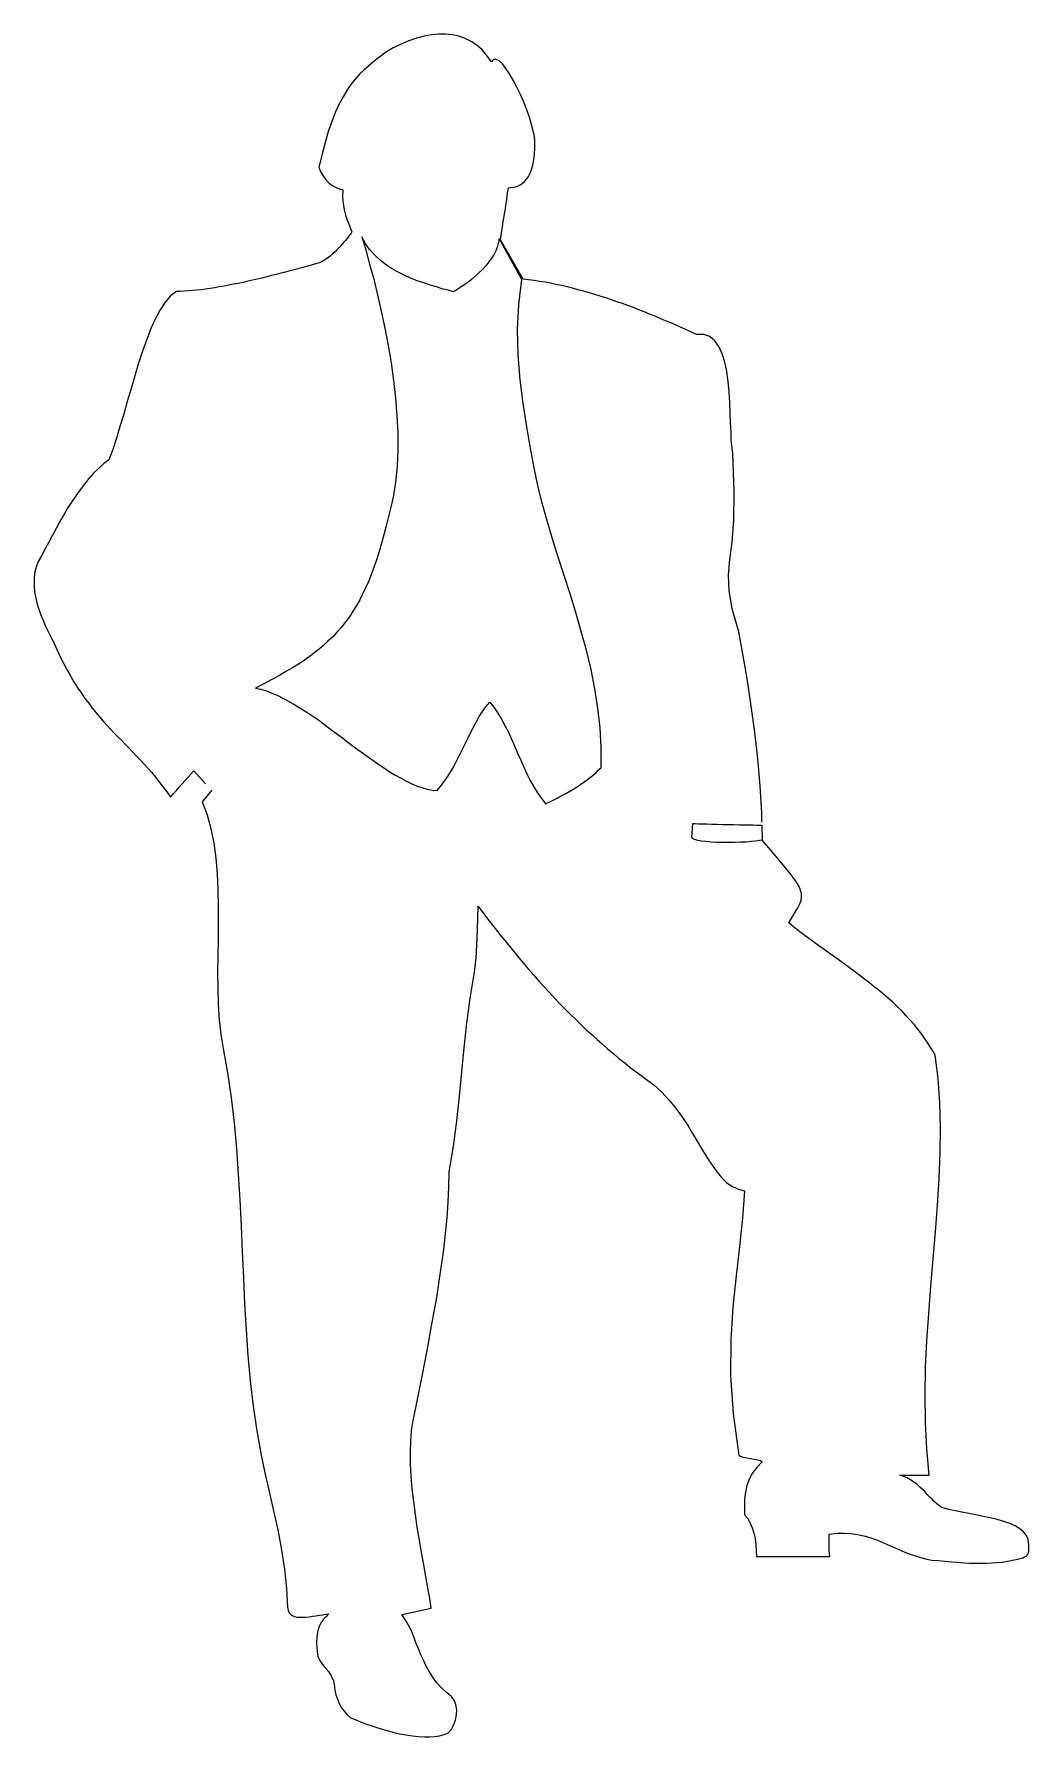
# Model space of a CAD drawing. Extents: x 3661 to 4741, y 2374 to 4223.
import ezdxf

# ---------------------------------------------------------------- set-up
doc = ezdxf.new("R2010")
doc.units = 0
doc.header["$LTSCALE"] = 1270
doc.header["$MEASUREMENT"] = 0
doc.layers.get('0').update_dxf_attribs({"linetype": 'CONTINUOUS'})

msp = doc.modelspace()

# ---------------------------------------------------------------- linework, layer by layer
at = {"linetype": 'CONTINUOUS'}
for p, q in [((4067.4, 4215.5), (4059.1, 4211.9)), ((4075.8, 4218.3), (4067.4, 4215.5)), ((4083.9, 4220.5), (4075.8, 4218.3)), ((4092, 4222), (4083.9, 4220.5)), ((4099.7, 4222.9), (4092, 4222)), ((4107.4, 4222.9), (4099.7, 4222.9)), ((4114.7, 4222.1), (4107.4, 4222.9)), ((4121.7, 4220.5), (4114.7, 4222.1)), ((4128.5, 4218.1), (4121.7, 4220.5)), ((4135.1, 4214.8), (4128.5, 4218.1)), ((4035.8, 4198.3), (4029.9, 4193.5)), ((4042, 4203), (4035.8, 4198.3)), ((4050.5, 4207.8), (4042, 4203)), ((4059.1, 4211.9), (4050.5, 4207.8)), ((4141.2, 4210.8), (4135.1, 4214.8)), ((4146.9, 4205.6), (4141.2, 4210.8)), ((4152.2, 4199.7), (4146.9, 4205.6)), ((4157, 4192.8), (4152.2, 4199.7)), ((4013.9, 4179.2), (4009, 4173.8)), ((4018.9, 4184.1), (4013.9, 4179.2)), ((4024.2, 4188.9), (4018.9, 4184.1)), ((4029.9, 4193.5), (4024.2, 4188.9)), ((4159.4, 4195.1), (4157, 4192.8)), ((4162.3, 4195.3), (4159.4, 4195.1)), ((4165.4, 4193.7), (4162.3, 4195.3)), ((4169.1, 4190.4), (4165.4, 4193.7)), ((4172.8, 4185.6), (4169.1, 4190.4)), ((4176.8, 4179.7), (4172.8, 4185.6)), ((4180.7, 4172.9), (4176.8, 4179.7)), ((4000.1, 4161.7), (3995.9, 4154.7)), ((4004.4, 4168), (4000.1, 4161.7)), ((4009, 4173.8), (4004.4, 4168)), ((4184.7, 4165.2), (4180.7, 4172.9)), ((4188.6, 4157.1), (4184.7, 4165.2)), ((3991.7, 4147), (3987.8, 4138.4)), ((3995.9, 4154.7), (3991.7, 4147)), ((4192.1, 4148.9), (4188.6, 4157.1)), ((4195.4, 4140.6), (4192.1, 4148.9)), ((3984, 4128.8), (3980.3, 4118.2)), ((3987.8, 4138.4), (3984, 4128.8)), ((4198.3, 4132.5), (4195.4, 4140.6)), ((4200.7, 4124.8), (4198.3, 4132.5)), ((4202.5, 4117.8), (4200.7, 4124.8)), ((3976.8, 4106.2), (3973.1, 4092.8)), ((3980.3, 4118.2), (3976.8, 4106.2)), ((4203.6, 4111.8), (4202.5, 4117.8)), ((4204, 4106.8), (4203.6, 4111.8)), ((4204, 4099.1), (4204, 4106.8)), ((3973.1, 4092.8), (3969.6, 4078.1)), ((4202, 4080.7), (4203.1, 4086.2)), ((4203.1, 4086.2), (4203.8, 4092.3)), ((4203.8, 4092.3), (4204, 4099.1)), ((3969.6, 4078.1), (3972, 4072.8)), ((3972, 4072.8), (3974.8, 4068.2)), ((3974.8, 4068.2), (3977.5, 4064.4)), ((4195.2, 4065.3), (4197.2, 4068.4)), ((4197.2, 4068.4), (4199, 4071.9)), ((4199, 4071.9), (4200.7, 4075.9)), ((4200.7, 4075.9), (4202, 4080.7)), ((3977.5, 4064.4), (3980.8, 4061.1)), ((3980.8, 4061.1), (3984.2, 4058.5)), ((3984.2, 4058.5), (3987.8, 4056.5)), ((3987.8, 4056.5), (3991.7, 4054.8)), ((3991.7, 4054.8), (3995.7, 4053.7)), ((3995.7, 4053.7), (3995.4, 4046)), ((4173.7, 4043.4), (4174.6, 4050)), ((4174.6, 4050), (4175.5, 4056.1)), ((4175.5, 4056.1), (4177.9, 4056.3)), ((4177.9, 4056.3), (4180.5, 4056.5)), ((4180.5, 4056.5), (4183.1, 4057)), ((4183.1, 4057), (4185.6, 4057.9)), ((4185.6, 4057.9), (4188.2, 4059.2)), ((4188.2, 4059.2), (4190.6, 4060.9)), ((4190.6, 4060.9), (4193, 4062.9)), ((4193, 4062.9), (4195.2, 4065.3)), ((3995.4, 4046), (3995.9, 4038.8)), ((3995.9, 4038.8), (3997, 4032.2)), ((3997, 4032.2), (3998.7, 4026.2)), ((4171.5, 4029.1), (4172.6, 4036.5)), ((4172.6, 4036.5), (4173.7, 4043.4)), ((3998.7, 4026.2), (4000.5, 4020.7)), ((4000.5, 4020.7), (4002.5, 4015.9)), ((4002.5, 4015.9), (4004.2, 4011.7)), ((4167.8, 4006.7), (4169.1, 4014)), ((4169.1, 4014), (4170.2, 4021.6)), ((4170.2, 4021.6), (4171.5, 4029.1)), ((3994.4, 3994), (3992.2, 3991.6)), ((3996.6, 3996.4), (3994.4, 3994)), ((3998.5, 3998.8), (3996.6, 3996.4)), ((4000.3, 4001), (3998.5, 3998.8)), ((4002, 4003.2), (4000.3, 4001)), ((4003.4, 4005), (4002, 4003.2)), ((4004.7, 4006.7), (4003.4, 4005)), ((4004.2, 4011.7), (4005.6, 4008.2)), ((4005.6, 4008.2), (4004.7, 4006.7)), ((4020.2, 3995.5), (4016.3, 4002.7)), ((4016.3, 4002.7), (4020.5, 3988.5)), ((4024.7, 3989.1), (4020.2, 3995.5)), ((4164.7, 3996.8), (4163.6, 3992.6)), ((4165.3, 4001), (4164.7, 3996.8)), ((4190, 3956.4), (4165.3, 4001)), ((4166.7, 3999.5), (4167.8, 4006.7)), ((4191.5, 3956.6), (4166.7, 3999.5)), ((3973.3, 3975.8), (3970.4, 3974.4)), ((3976.3, 3977.7), (3973.3, 3975.8)), ((3979, 3979.7), (3976.3, 3977.7)), ((3982, 3981.9), (3979, 3979.7)), ((3984.5, 3984.1), (3982, 3981.9)), ((3987.3, 3986.5), (3984.5, 3984.1)), ((3989.7, 3989.1), (3987.3, 3986.5)), ((3992.2, 3991.6), (3989.7, 3989.1)), ((4020.5, 3988.5), (4024.7, 3973.1)), ((4030.1, 3983.2), (4024.7, 3989.1)), ((4035.8, 3977.9), (4030.1, 3983.2)), ((4041.8, 3972.9), (4035.8, 3977.9)), ((4154.2, 3975.5), (4150.9, 3971.4)), ((4157.2, 3979.7), (4154.2, 3975.5)), ((4159.9, 3983.9), (4157.2, 3979.7)), ((4162, 3988.1), (4159.9, 3983.9)), ((4163.6, 3992.6), (4162, 3988.1)), ((3902.8, 3956.9), (3897.6, 3955.6)), ((3907.9, 3958), (3902.8, 3956.9)), ((3913.1, 3959.3), (3907.9, 3958)), ((3918.2, 3960.6), (3913.1, 3959.3)), ((3923.4, 3961.9), (3918.2, 3960.6)), ((3928.3, 3963.2), (3923.4, 3961.9)), ((3933.3, 3964.4), (3928.3, 3963.2)), ((3938.2, 3965.7), (3933.3, 3964.4)), ((3943.2, 3967), (3938.2, 3965.7)), ((3948, 3968.3), (3943.2, 3967)), ((3952.6, 3969.6), (3948, 3968.3)), ((3957.2, 3970.9), (3952.6, 3969.6)), ((3961.7, 3972), (3957.2, 3970.9)), ((3966.2, 3973.3), (3961.7, 3972)), ((3970.4, 3974.4), (3966.2, 3973.3)), ((4024.7, 3973.1), (4029.2, 3956.9)), ((4029.2, 3956.9), (4033.4, 3939.8)), ((4048.4, 3968.5), (4041.8, 3972.9)), ((4055.1, 3964.6), (4048.4, 3968.5)), ((4062.2, 3961.1), (4055.1, 3964.6)), ((4069.2, 3958), (4062.2, 3961.1)), ((4076.4, 3955.1), (4069.2, 3958)), ((4139.5, 3959.9), (4135.3, 3956.4)), ((4143.4, 3963.5), (4139.5, 3959.9)), ((4147.3, 3967.4), (4143.4, 3963.5)), ((4150.9, 3971.4), (4147.3, 3967.4)), ((3808.7, 3938.6), (3803, 3931.8)), ((3815, 3943.5), (3808.7, 3938.6)), ((3819.2, 3943.5), (3815, 3943.5)), ((3823.6, 3943.7), (3819.2, 3943.5)), ((3828, 3944.1), (3823.6, 3943.7)), ((3832.6, 3944.4), (3828, 3944.1)), ((3837.2, 3944.8), (3832.6, 3944.4)), ((3842, 3945.3), (3837.2, 3944.8)), ((3846.8, 3945.9), (3842, 3945.3)), ((3851.7, 3946.6), (3846.8, 3945.9)), ((3856.7, 3947.4), (3851.7, 3946.6)), ((3861.6, 3948.3), (3856.7, 3947.4)), ((3866.8, 3949.2), (3861.6, 3948.3)), ((3871.7, 3950.1), (3866.8, 3949.2)), ((3876.9, 3951.2), (3871.7, 3950.1)), ((3882, 3952.1), (3876.9, 3951.2)), ((3887.4, 3953.2), (3882, 3952.1)), ((3892.5, 3954.5), (3887.4, 3953.2)), ((3897.6, 3955.6), (3892.5, 3954.5)), ((4033.4, 3939.8), (4037.4, 3922)), ((4083.5, 3952.7), (4076.4, 3955.1)), ((4090.5, 3950.3), (4083.5, 3952.7)), ((4097.3, 3948.3), (4090.5, 3950.3)), ((4103.7, 3946.4), (4097.3, 3948.3)), ((4110, 3944.8), (4103.7, 3946.4)), ((4115.7, 3943.1), (4110, 3944.8)), ((4119.3, 3945.2), (4115.7, 3943.1)), ((4123.2, 3947.6), (4119.3, 3945.2)), ((4127.2, 3950.3), (4123.2, 3947.6)), ((4131.3, 3953.2), (4127.2, 3950.3)), ((4135.3, 3956.4), (4131.3, 3953.2)), ((4186.6, 3929.4), (4190, 3956.4)), ((4197.4, 3956), (4191.5, 3956.6)), ((4203.3, 3955.3), (4197.4, 3956)), ((4209.2, 3954.3), (4203.3, 3955.3)), ((4215.2, 3953.4), (4209.2, 3954.3)), ((4221.1, 3952.3), (4215.2, 3953.4)), ((4227.2, 3951), (4221.1, 3952.3)), ((4233, 3949.8), (4227.2, 3951)), ((4239.1, 3948.5), (4233, 3949.8)), ((4245.1, 3947), (4239.1, 3948.5)), ((4251, 3945.3), (4245.1, 3947)), ((4257.1, 3943.7), (4251, 3945.3)), ((4263.1, 3942), (4257.1, 3943.7)), ((4269.2, 3940.2), (4263.1, 3942)), ((4275.1, 3938.4), (4269.2, 3940.2)), ((4281.2, 3936.4), (4275.1, 3938.4)), ((3797.5, 3923.5), (3792.4, 3913.9)), ((3803, 3931.8), (3797.5, 3923.5)), ((4037.4, 3922), (4041.3, 3903.7)), ((4185.3, 3902), (4186.6, 3929.4)), ((4287.2, 3934.3), (4281.2, 3936.4)), ((4293.1, 3932.3), (4287.2, 3934.3)), ((4299.2, 3930.3), (4293.1, 3932.3)), ((4305, 3928.1), (4299.2, 3930.3)), ((4311.1, 3925.9), (4305, 3928.1)), ((4317, 3923.5), (4311.1, 3925.9)), ((4322.8, 3921.3), (4317, 3923.5)), ((4328.7, 3918.9), (4322.8, 3921.3)), ((3787.4, 3903.1), (3782.8, 3891.3)), ((3792.4, 3913.9), (3787.4, 3903.1)), ((4041.3, 3903.7), (4044.9, 3884.9)), ((4186, 3874.6), (4185.3, 3902)), ((4334.6, 3916.5), (4328.7, 3918.9)), ((4340.3, 3914.1), (4334.6, 3916.5)), ((4346, 3911.5), (4340.3, 3914.1)), ((4351.9, 3909.2), (4346, 3911.5)), ((4357.6, 3906.8), (4351.9, 3909.2)), ((4363.1, 3904.2), (4357.6, 3906.8)), ((4368.8, 3901.6), (4363.1, 3904.2)), ((4374.3, 3899.2), (4368.8, 3901.6)), ((3782.8, 3891.3), (3778.3, 3878.7)), ((4044.9, 3884.9), (4048.1, 3865.8)), ((4379.8, 3896.7), (4374.3, 3899.2)), ((4387.5, 3896.7), (4379.8, 3896.7)), ((4394.1, 3894.5), (4387.5, 3896.7)), ((4399.6, 3889.9), (4394.1, 3894.5)), ((4404, 3883.6), (4399.6, 3889.9)), ((4407.5, 3875.7), (4404, 3883.6)), ((3774, 3865.4), (3769.8, 3851.9)), ((3778.3, 3878.7), (3774, 3865.4)), ((4048.1, 3865.8), (4050.8, 3846.7)), ((4188.2, 3847.6), (4186, 3874.6)), ((4410.3, 3866.7), (4407.5, 3875.7)), ((4412.5, 3856.4), (4410.3, 3866.7)), ((3769.8, 3851.9), (3765.8, 3837.9)), ((4050.8, 3846.7), (4053, 3827.4)), ((4191.5, 3821.6), (4188.2, 3847.6)), ((4413.9, 3845.6), (4412.5, 3856.4)), ((3765.8, 3837.9), (3761.7, 3824.1)), ((4053, 3827.4), (4054.5, 3808.5)), ((4415.1, 3834.4), (4413.9, 3845.6)), ((4415.8, 3823), (4415.1, 3834.4)), ((3757.9, 3810.3), (3753.8, 3796.9)), ((3761.7, 3824.1), (3757.9, 3810.3)), ((4195.4, 3796.6), (4191.5, 3821.6)), ((4416.3, 3811.8), (4415.8, 3823)), ((4416.7, 3801), (4416.3, 3811.8)), ((3753.8, 3796.9), (3750, 3784.1)), ((4054.5, 3808.5), (4055.4, 3789.6)), ((4199.4, 3773.1), (4195.4, 3796.6)), ((4417.1, 3790.9), (4416.7, 3801)), ((4417.4, 3781.7), (4417.1, 3790.9)), ((3745.9, 3771.8), (3741.7, 3760.6)), ((3750, 3784.1), (3745.9, 3771.8)), ((4055.4, 3789.6), (4055.4, 3771.4)), ((4203.3, 3751.8), (4199.4, 3773.1)), ((4418.2, 3773.8), (4417.4, 3781.7)), ((4419.1, 3767.6), (4418.2, 3773.8)), ((3736, 3756.2), (3730.5, 3751.2)), ((3741.7, 3760.6), (3736, 3756.2)), ((4054.7, 3753.6), (4053, 3736.5)), ((4055.4, 3771.4), (4054.7, 3753.6)), ((4420.7, 3726.4), (4419.1, 3767.6)), ((3720, 3740.4), (3715.3, 3734.3)), ((3725.2, 3746.1), (3720, 3740.4)), ((3730.5, 3751.2), (3725.2, 3746.1)), ((4053, 3736.5), (4050.3, 3720.2)), ((4207.3, 3732.8), (4203.3, 3751.8)), ((3705.7, 3721.6), (3701.3, 3714.8)), ((3710.5, 3728.1), (3705.7, 3721.6)), ((3715.3, 3734.3), (3710.5, 3728.1)), ((4050.3, 3720.2), (4047.7, 3709.3)), ((4212.1, 3713.7), (4207.3, 3732.8)), ((4420.2, 3695.2), (4420.7, 3726.4)), ((3692.7, 3700.9), (3688.4, 3693.5)), ((3696.9, 3708), (3692.7, 3700.9)), ((3701.3, 3714.8), (3696.9, 3708)), ((4045.3, 3698.9), (4042.7, 3688.8)), ((4047.7, 3709.3), (4045.3, 3698.9)), ((4217.4, 3694.3), (4212.1, 3713.7)), ((3684.4, 3686.2), (3680.4, 3678.8)), ((3688.4, 3693.5), (3684.4, 3686.2)), ((4042.7, 3688.8), (4040.4, 3679.2)), ((4223.3, 3674.8), (4217.4, 3694.3)), ((4418.2, 3671.3), (4420.2, 3695.2)), ((3672.5, 3664), (3668.6, 3656.4)), ((3676.5, 3671.3), (3672.5, 3664)), ((3680.4, 3678.8), (3676.5, 3671.3)), ((4035, 3661.2), (4032.5, 3652.8)), ((4037.8, 3670), (4035, 3661.2)), ((4040.4, 3679.2), (4037.8, 3670)), ((4229.5, 3655.1), (4223.3, 3674.8)), ((4416, 3652.4), (4418.2, 3671.3)), ((3662.7, 3643.9), (3661.1, 3637.3)), ((3665.1, 3650.2), (3662.7, 3643.9)), ((3668.6, 3656.4), (3665.1, 3650.2)), ((4029.7, 3644.7), (4026.8, 3636.8)), ((4032.5, 3652.8), (4029.7, 3644.7)), ((4236, 3635.1), (4229.5, 3655.1)), ((4414.5, 3635.7), (4416, 3652.4)), ((3661.1, 3637.3), (3660.5, 3630.5)), ((3660.5, 3630.5), (3660.5, 3623.9)), ((3660.5, 3623.9), (3661.1, 3617.1)), ((4023.8, 3629.4), (4020.7, 3622.3)), ((4026.8, 3636.8), (4023.8, 3629.4)), ((4242.4, 3615.1), (4236, 3635.1)), ((4415.1, 3618.6), (4414.5, 3635.7)), ((3661.1, 3617.1), (3662.4, 3610.3)), ((3662.4, 3610.3), (3664, 3603.9)), ((4014.1, 3608.7), (4010.6, 3602.4)), ((4017.6, 3615.3), (4014.1, 3608.7)), ((4020.7, 3622.3), (4017.6, 3615.3)), ((4248.6, 3594.7), (4242.4, 3615.1)), ((4418.4, 3598.9), (4415.1, 3618.6)), ((3664, 3603.9), (3666, 3597.5)), ((3666, 3597.5), (3668.2, 3591.4)), ((3668.2, 3591.4), (3670.6, 3585.5)), ((4002.9, 3590.3), (3998.7, 3584.6)), ((4006.7, 3596.2), (4002.9, 3590.3)), ((4010.6, 3602.4), (4006.7, 3596.2)), ((4254.5, 3574.3), (4248.6, 3594.7)), ((4425.5, 3573.8), (4418.4, 3598.9)), ((3670.6, 3585.5), (3673, 3580)), ((3673, 3580), (3675.6, 3575.1)), ((3675.6, 3575.1), (3677.8, 3570.5)), ((3677.8, 3570.5), (3679.8, 3566.4)), ((3984.9, 3568.6), (3979.6, 3563.7)), ((3989.7, 3573.8), (3984.9, 3568.6)), ((3994.3, 3579.1), (3989.7, 3573.8)), ((3998.7, 3584.6), (3994.3, 3579.1)), ((4260.2, 3553.8), (4254.5, 3574.3)), ((4430.3, 3547.7), (4425.5, 3573.8)), ((3679.8, 3566.4), (3681.5, 3563.1)), ((3681.5, 3563.1), (3685.1, 3554.7)), ((3685.1, 3554.7), (3689, 3546.8)), ((3968.4, 3553.9), (3962.3, 3549.2)), ((3974.2, 3558.7), (3968.4, 3553.9)), ((3979.6, 3563.7), (3974.2, 3558.7)), ((4265.2, 3533), (4260.2, 3553.8)), ((3689, 3546.8), (3692.8, 3539.2)), ((3692.8, 3539.2), (3696.5, 3532.1)), ((3696.5, 3532.1), (3700.4, 3525.5)), ((3942.1, 3535.4), (3934.7, 3531)), ((3949.3, 3540), (3942.1, 3535.4)), ((3956.1, 3544.6), (3949.3, 3540)), ((3962.3, 3549.2), (3956.1, 3544.6)), ((4269.4, 3512.1), (4265.2, 3533)), ((4434.9, 3520.9), (4430.3, 3547.7)), ((3700.4, 3525.5), (3704.2, 3519)), ((3704.2, 3519), (3708.1, 3512.8)), ((3910, 3517.4), (3900.8, 3512.8)), ((3918.6, 3522), (3910, 3517.4)), ((3926.9, 3526.4), (3918.6, 3522)), ((3934.7, 3531), (3926.9, 3526.4)), ((4439.1, 3493.1), (4434.9, 3520.9)), ((3708.1, 3512.8), (3711.9, 3507.1)), ((3711.9, 3507.1), (3715.8, 3501.4)), ((3715.8, 3501.4), (3719.8, 3496.3)), ((3719.8, 3496.3), (3723.7, 3491.1)), ((3900.8, 3512.8), (3906.6, 3511.5)), ((3906.6, 3511.5), (3912.7, 3509.7)), ((3912.7, 3509.7), (3918.8, 3507.3)), ((3918.8, 3507.3), (3925, 3504.7)), ((3925, 3504.7), (3931.3, 3501.6)), ((3931.3, 3501.6), (3937.5, 3498.3)), ((3937.5, 3498.3), (3943.7, 3494.6)), ((3943.7, 3494.6), (3950.2, 3490.8)), ((4151.1, 3492.6), (4155.2, 3497.5)), ((4155.2, 3497.5), (4159.8, 3491.9)), ((4272.7, 3490.9), (4269.4, 3512.1)), ((3723.7, 3491.1), (3727.7, 3486.2)), ((3727.7, 3486.2), (3731.6, 3481.6)), ((3731.6, 3481.6), (3735.6, 3477)), ((3735.6, 3477), (3739.5, 3472.6)), ((3950.2, 3490.8), (3956.6, 3486.7)), ((3956.6, 3486.7), (3963, 3482.3)), ((3963, 3482.3), (3969.5, 3477.9)), ((3969.5, 3477.9), (3975.9, 3473.1)), ((4140.5, 3475.9), (4143.8, 3481.8)), ((4143.8, 3481.8), (4147.4, 3487.4)), ((4147.4, 3487.4), (4151.1, 3492.6)), ((4159.8, 3491.9), (4164, 3485.6)), ((4164, 3485.6), (4168, 3479.2)), ((4168, 3479.2), (4171.7, 3472.2)), ((4275.1, 3469.6), (4272.7, 3490.9)), ((4443, 3464.9), (4439.1, 3493.1)), ((3739.5, 3472.6), (3743.5, 3468.3)), ((3743.5, 3468.3), (3747.6, 3463.9)), ((3747.6, 3463.9), (3751.6, 3459.9)), ((3751.6, 3459.9), (3755.7, 3455.7)), ((3975.9, 3473.1), (3982.3, 3468.3)), ((3982.3, 3468.3), (3988.7, 3463.6)), ((3988.7, 3463.6), (3995.2, 3458.8)), ((3995.2, 3458.8), (4001.6, 3453.8)), ((4130.9, 3457.3), (4134, 3463.6)), ((4134, 3463.6), (4137.2, 3469.8)), ((4137.2, 3469.8), (4140.5, 3475.9)), ((4171.7, 3472.2), (4175.4, 3464.9)), ((4175.4, 3464.9), (4178.7, 3457.5)), ((4178.7, 3457.5), (4182.2, 3450)), ((4276.2, 3448.1), (4275.1, 3469.6)), ((4446.3, 3436), (4443, 3464.9)), ((3755.7, 3455.7), (3759.7, 3451.6)), ((3759.7, 3451.6), (3763.7, 3447.4)), ((3763.7, 3447.4), (3767.8, 3443.2)), ((3767.8, 3443.2), (3771.8, 3439)), ((3771.8, 3439), (3775.9, 3434.7)), ((4001.6, 3453.8), (4008, 3449.1)), ((4008, 3449.1), (4014.5, 3444.3)), ((4014.5, 3444.3), (4020.9, 3439.7)), ((4020.9, 3439.7), (4027.1, 3435.1)), ((4121.4, 3437.9), (4124.7, 3444.3)), ((4124.7, 3444.3), (4127.8, 3450.9)), ((4127.8, 3450.9), (4130.9, 3457.3)), ((4182.2, 3450), (4185.5, 3442.3)), ((4185.5, 3442.3), (4188.8, 3434.7)), ((4276, 3426.6), (4276.2, 3448.1)), ((3775.9, 3434.7), (3779.9, 3430.3)), ((3779.9, 3430.3), (3784, 3425.7)), ((3784, 3425.7), (3788.2, 3421)), ((3788.2, 3421), (3792.2, 3416.2)), ((3830.8, 3419.5), (3834.1, 3423)), ((3834.1, 3423), (3846.6, 3408.8)), ((4027.1, 3435.1), (4033.6, 3430.7)), ((4033.6, 3430.7), (4039.8, 3426.5)), ((4039.8, 3426.5), (4045.9, 3422.4)), ((4045.9, 3422.4), (4052.1, 3418.6)), ((4110.9, 3418.7), (4114.6, 3425)), ((4114.6, 3425), (4118.1, 3431.4)), ((4118.1, 3431.4), (4121.4, 3437.9)), ((4188.8, 3434.7), (4192.1, 3427)), ((4192.1, 3427), (4195.6, 3419.7)), ((4267.7, 3418.6), (4270.7, 3421.3)), ((4270.7, 3421.3), (4273.4, 3423.9)), ((4273.4, 3423.9), (4276, 3426.6)), ((4448.8, 3406.8), (4446.3, 3436)), ((3792.2, 3416.2), (3796.3, 3411)), ((3796.3, 3411), (3800.3, 3405.7)), ((3800.3, 3405.7), (3804.5, 3400.2)), ((3815, 3401.7), (3818.1, 3405.2)), ((3818.1, 3405.2), (3821.2, 3408.8)), ((3821.2, 3408.8), (3824.4, 3412.3)), ((3824.4, 3412.3), (3827.7, 3416)), ((3827.7, 3416), (3830.8, 3419.5)), ((3852.5, 3402), (3853, 3401.5)), ((4052.1, 3418.6), (4058.2, 3415.3)), ((4058.2, 3415.3), (4064.1, 3412)), ((4064.1, 3412), (4069.9, 3409.2)), ((4069.9, 3409.2), (4075.8, 3406.8)), ((4075.8, 3406.8), (4081.5, 3404.8)), ((4081.5, 3404.8), (4087.2, 3403.1)), ((4087.2, 3403.1), (4092.7, 3402)), ((4092.7, 3402), (4098, 3401.5)), ((4098, 3401.5), (4102.6, 3407)), ((4102.6, 3407), (4106.9, 3412.9)), ((4106.9, 3412.9), (4110.9, 3418.7)), ((4195.6, 3419.7), (4199, 3412.5)), ((4199, 3412.5), (4202.9, 3405.5)), ((4202.9, 3405.5), (4206.9, 3398.9)), ((4242, 3400.7), (4246.3, 3403.3)), ((4246.3, 3403.3), (4250.1, 3405.7)), ((4250.1, 3405.7), (4254, 3408.3)), ((4254, 3408.3), (4257.6, 3410.9)), ((4257.6, 3410.9), (4261.3, 3413.4)), ((4261.3, 3413.4), (4264.6, 3416)), ((4264.6, 3416), (4267.7, 3418.6)), ((4450.5, 3377.2), (4448.8, 3406.8)), ((3804.5, 3400.2), (3808.6, 3394.3)), ((3808.6, 3394.3), (3811.7, 3398)), ((3811.7, 3398), (3815, 3401.7)), ((3853, 3401.5), (3843.1, 3389.2)), ((3843.1, 3389.2), (3848.4, 3375.2)), ((4206.9, 3398.9), (4211.2, 3392.9)), ((4211.2, 3392.9), (4215.8, 3387.2)), ((4215.8, 3387.2), (4220.4, 3389.4)), ((4220.4, 3389.4), (4224.8, 3391.6)), ((4224.8, 3391.6), (4229.2, 3393.8)), ((4229.2, 3393.8), (4233.6, 3396.2)), ((4233.6, 3396.2), (4237.8, 3398.4)), ((4237.8, 3398.4), (4242, 3400.7)), ((3848.4, 3375.2), (3852.5, 3360.3)), ((4375.4, 3365.5), (4374.1, 3351)), ((4378.1, 3365.3), (4375.4, 3365.5)), ((4381.6, 3365.1), (4378.1, 3365.3)), ((4385.8, 3365.1), (4381.6, 3365.1)), ((4390.8, 3364.9), (4385.8, 3365.1)), ((4450.7, 3367.3), (4450.5, 3377.2)), ((3852.5, 3360.3), (3855.6, 3344.5)), ((4374.1, 3351), (4375, 3349.7)), ((4375, 3349.7), (4377.2, 3348.6)), ((4377.2, 3348.6), (4380.7, 3347.7)), ((4380.7, 3347.7), (4384.9, 3346.9)), ((4384.9, 3346.9), (4389.9, 3346.4)), ((4396.1, 3364.8), (4390.8, 3364.9)), ((4401.8, 3364.6), (4396.1, 3364.8)), ((4407.9, 3364.4), (4401.8, 3364.6)), ((4413.9, 3364.4), (4407.9, 3364.4)), ((4420, 3364.2), (4413.9, 3364.4)), ((4425.9, 3364), (4420, 3364.2)), ((4431.6, 3364), (4425.9, 3364)), ((4436.7, 3363.8), (4431.6, 3364)), ((4433.4, 3346), (4438.9, 3346.6)), ((4441.3, 3363.8), (4436.7, 3363.8)), ((4438.9, 3346.6), (4443.9, 3346.9)), ((4445.4, 3363.6), (4441.3, 3363.8)), ((4443.9, 3346.9), (4448.1, 3347.5)), ((4448.7, 3363.6), (4445.4, 3363.6)), ((4448.1, 3347.5), (4451.2, 3348.2)), ((4450.9, 3363.6), (4448.7, 3363.6)), ((4451.2, 3348.2), (4450.9, 3363.6)), ((4451.1, 3347.7), (4451.1, 3348.2)), ((4460.1, 3337), (4451.1, 3347.7)), ((3855.6, 3344.5), (3857.8, 3328.2)), ((3857.8, 3328.2), (3859.3, 3311.1)), ((4389.9, 3346.4), (4395.6, 3346)), ((4395.6, 3346), (4401.6, 3345.6)), ((4401.6, 3345.6), (4408.1, 3345.5)), ((4408.1, 3345.5), (4414.5, 3345.5)), ((4414.5, 3345.5), (4421.1, 3345.6)), ((4421.1, 3345.6), (4427.4, 3345.8)), ((4427.4, 3345.8), (4433.4, 3346)), ((4467.8, 3327.8), (4460.1, 3337)), ((3859.3, 3311.1), (3860, 3293.7)), ((4474.6, 3319.7), (4467.8, 3327.8)), ((4480.1, 3313), (4474.6, 3319.7)), ((4484.7, 3307.1), (4480.1, 3313)), ((3860, 3293.7), (3860.4, 3275.9)), ((4488.3, 3301.9), (4484.7, 3307.1)), ((4491.1, 3297.5), (4488.3, 3301.9)), ((4492.7, 3293.5), (4491.1, 3297.5)), ((4493.7, 3289.6), (4492.7, 3293.5)), ((3860.4, 3275.9), (3860.4, 3258)), ((4142.3, 3262.1), (4142.5, 3275.9)), ((4142.5, 3275.9), (4148.7, 3267.6)), ((4486.9, 3269.6), (4489.6, 3274.2)), ((4489.6, 3274.2), (4491.8, 3278.4)), ((4491.8, 3278.4), (4493.1, 3282.3)), ((4493.1, 3282.3), (4493.8, 3286)), ((4493.8, 3286), (4493.7, 3289.6)), ((3860.4, 3258), (3860.2, 3239.9)), ((4141.7, 3241.3), (4142.3, 3262.1)), ((4148.7, 3267.6), (4155, 3259.5)), ((4155, 3259.5), (4161.2, 3251.6)), ((4479.7, 3257.9), (4483.6, 3264.1)), ((4485, 3253.4), (4479.7, 3257.9)), ((4483.6, 3264.1), (4486.9, 3269.6)), ((3860.2, 3239.9), (3860, 3221.9)), ((4140.6, 3220), (4141.7, 3241.3)), ((4161.2, 3251.6), (4167.3, 3243.9)), ((4167.3, 3243.9), (4173.3, 3236.4)), ((4173.3, 3236.4), (4179.4, 3229)), ((4490.5, 3249.2), (4485, 3253.4)), ((4496, 3245), (4490.5, 3249.2)), ((4501.6, 3241), (4496, 3245)), ((4507.1, 3236.9), (4501.6, 3241)), ((4512.6, 3232.9), (4507.1, 3236.9)), ((3860, 3221.9), (3859.8, 3204)), ((4138.6, 3204.4), (4140.6, 3220)), ((4179.4, 3229), (4185.3, 3221.9)), ((4185.3, 3221.9), (4191.2, 3214.9)), ((4518.1, 3228.8), (4512.6, 3232.9)), ((4523.8, 3224.8), (4518.1, 3228.8)), ((4529.3, 3220.9), (4523.8, 3224.8)), ((4534.8, 3216.9), (4529.3, 3220.9)), ((3859.8, 3204), (3860, 3186.4)), ((4134, 3176.3), (4138.6, 3204.4)), ((4191.2, 3214.9), (4197, 3207.9)), ((4197, 3207.9), (4202.7, 3201.3)), ((4202.7, 3201.3), (4208.6, 3194.7)), ((4540.3, 3212.9), (4534.8, 3216.9)), ((4545.8, 3209), (4540.3, 3212.9)), ((4551.3, 3205), (4545.8, 3209)), ((4556.8, 3200.9), (4551.3, 3205)), ((4562.2, 3196.9), (4556.8, 3200.9)), ((3860, 3186.4), (3860.5, 3169.3)), ((4208.6, 3194.7), (4214.3, 3188.4)), ((4214.3, 3188.4), (4220, 3182.2)), ((4220, 3182.2), (4225.7, 3175.9)), ((4567.5, 3192.8), (4562.2, 3196.9)), ((4572.6, 3188.6), (4567.5, 3192.8)), ((4578, 3184.4), (4572.6, 3188.6)), ((4583.1, 3180.2), (4578, 3184.4)), ((4588.1, 3175.8), (4583.1, 3180.2)), ((3860.5, 3169.3), (3861.5, 3152.6)), ((4130.4, 3148.9), (4134, 3176.3)), ((4225.7, 3175.9), (4231.4, 3170.1)), ((4231.4, 3170.1), (4237.1, 3164.2)), ((4237.1, 3164.2), (4242.8, 3158.3)), ((4593, 3171.4), (4588.1, 3175.8)), ((4597.8, 3166.8), (4593, 3171.4)), ((4602.4, 3162.2), (4597.8, 3166.8)), ((4607, 3157.4), (4602.4, 3162.2)), ((3861.5, 3152.6), (3863.1, 3136.6)), ((4127.4, 3122.3), (4130.4, 3148.9)), ((4242.8, 3158.3), (4248.6, 3152.8)), ((4248.6, 3152.8), (4254.3, 3147.3)), ((4254.3, 3147.3), (4260, 3141.8)), ((4611.6, 3152.4), (4607, 3157.4)), ((4615.8, 3147.5), (4611.6, 3152.4)), ((4620, 3142.3), (4615.8, 3147.5)), ((3863.1, 3136.6), (3865.7, 3121.4)), ((4260, 3141.8), (4265.9, 3136.5)), ((4265.9, 3136.5), (4271.8, 3131.1)), ((4271.8, 3131.1), (4277.7, 3126)), ((4277.7, 3126), (4283.5, 3120.8)), ((4624.1, 3137), (4620, 3142.3)), ((4627.9, 3131.7), (4624.1, 3137)), ((4631.6, 3126), (4627.9, 3131.7)), ((4635.3, 3120.1), (4631.6, 3126)), ((3865.7, 3121.4), (3870.6, 3095)), ((4124.9, 3096), (4127.4, 3122.3)), ((4283.5, 3120.8), (4289.4, 3115.9)), ((4289.4, 3115.9), (4295.5, 3110.7)), ((4295.5, 3110.7), (4301.7, 3106)), ((4638.6, 3114.2), (4635.3, 3120.1)), ((4641.9, 3088.9), (4638.6, 3114.2)), ((3870.6, 3095), (3874.5, 3067.9)), ((4122.3, 3069.6), (4124.9, 3096)), ((4301.7, 3106), (4307.8, 3101)), ((4307.8, 3101), (4314, 3096.2)), ((4314, 3096.2), (4320.5, 3091.5)), ((4320.5, 3091.5), (4326.9, 3086.7)), ((4643.9, 3062.6), (4641.9, 3088.9)), ((4119.3, 3043), (4122.3, 3069.6)), ((4326.9, 3086.7), (4333.3, 3081.9)), ((4333.3, 3081.9), (4341.9, 3074.2)), ((4341.9, 3074.2), (4349.7, 3065.9)), ((3874.5, 3067.9), (3877.6, 3040.8)), ((4349.7, 3065.9), (4356.8, 3057.1)), ((4356.8, 3057.1), (4363.4, 3047.9)), ((4644.6, 3035.8), (4643.9, 3062.6)), ((3877.6, 3040.8), (3880.2, 3013)), ((4115.7, 3015.6), (4119.3, 3043)), ((4363.4, 3047.9), (4369.7, 3038.6)), ((4369.7, 3038.6), (4375.4, 3029.2)), ((4644.3, 3008.3), (4644.6, 3035.8)), ((4111.1, 2987.5), (4115.7, 3015.6)), ((4375.4, 3029.2), (4380.9, 3020)), ((4380.9, 3020), (4386.2, 3011.2)), ((3880.2, 3013), (3882.2, 2985.1)), ((4386.2, 3011.2), (4391.4, 3002.6)), ((4391.4, 3002.6), (4396.5, 2994.7)), ((4643.2, 2980), (4644.3, 3008.3)), ((3882.2, 2985.1), (3883.9, 2957.2)), ((4110.9, 2971.1), (4111.1, 2987.5)), ((4396.5, 2994.7), (4401.8, 2987.5)), ((4401.8, 2987.5), (4407.2, 2981.1)), ((4407.2, 2981.1), (4412.7, 2975.7)), ((4641.3, 2951.3), (4643.2, 2980)), ((4110, 2954.6), (4110.9, 2971.1)), ((4412.7, 2975.7), (4418.7, 2971.5)), ((4418.7, 2971.5), (4425.2, 2968.6)), ((4425.2, 2968.6), (4431.9, 2967.1)), ((4431.9, 2967.1), (4429.7, 2937.2)), ((3883.9, 2957.2), (3885.2, 2928.9)), ((4108.9, 2937.7), (4110, 2954.6)), ((4639.1, 2922.3), (4641.3, 2951.3)), ((3885.2, 2928.9), (3886.4, 2900.6)), ((4107.2, 2920.6), (4108.9, 2937.7)), ((4429.7, 2937.2), (4426.4, 2906.5)), ((4636.6, 2893.1), (4639.1, 2922.3)), ((4103, 2885.9), (4105.2, 2903.4)), ((4105.2, 2903.4), (4107.2, 2920.6)), ((4426.4, 2906.5), (4422.6, 2874.7)), ((3886.4, 2900.6), (3887.7, 2872.5)), ((4100.4, 2868.7), (4103, 2885.9)), ((4634.2, 2863.5), (4636.6, 2893.1)), ((3887.7, 2872.5), (3889, 2844.2)), ((4097.7, 2851.2), (4100.4, 2868.7)), ((4422.6, 2874.7), (4419.1, 2840.9)), ((4094.5, 2833.8), (4097.7, 2851.2)), ((4631.8, 2833.8), (4634.2, 2863.5)), ((3889, 2844.2), (3890.7, 2816.1)), ((4091.4, 2816.5), (4094.5, 2833.8)), ((4419.1, 2840.9), (4416.9, 2805.1)), ((4629.8, 2804.2), (4631.8, 2833.8)), ((3890.7, 2816.1), (3892.5, 2788.2)), ((4088.3, 2799.4), (4091.4, 2816.5)), ((4085, 2782.5), (4088.3, 2799.4)), ((4416.9, 2805.1), (4416.7, 2766.5)), ((4628.3, 2774.6), (4629.8, 2804.2)), ((3892.5, 2788.2), (3895.1, 2760.7)), ((4081.7, 2765.8), (4085, 2782.5)), ((4627.7, 2745), (4628.3, 2774.6)), ((3895.1, 2760.7), (3898.2, 2733.3)), ((4078.4, 2749.3), (4081.7, 2765.8)), ((4416.7, 2766.5), (4419.3, 2725)), ((4075.3, 2733.3), (4078.4, 2749.3)), ((4628.1, 2715.8), (4627.7, 2745)), ((3898.2, 2733.3), (3902.2, 2706.3)), ((4072.1, 2717.5), (4075.3, 2733.3)), ((4419.3, 2725), (4425.5, 2679.8)), ((3902.2, 2706.3), (3907, 2679.8)), ((4069.4, 2695.3), (4070.3, 2706.8)), ((4070.3, 2706.8), (4072.1, 2717.5)), ((4629.6, 2686.8), (4628.1, 2715.8)), ((4069, 2683.1), (4069.4, 2695.3)), ((4069.2, 2670.3), (4069, 2683.1)), ((4632.3, 2658.4), (4629.6, 2686.8)), ((3907, 2679.8), (3911.1, 2660.6)), ((4069.9, 2657.1), (4069.2, 2670.3)), ((4425.5, 2679.8), (4427.4, 2678.7)), ((4427.4, 2678.7), (4430.3, 2677.8)), ((4430.3, 2677.8), (4434.2, 2677.1)), ((4434.2, 2677.1), (4438.2, 2676.3)), ((4438.2, 2676.3), (4442.4, 2675.6)), ((4445, 2666.4), (4440.2, 2660.2)), ((4442.4, 2675.6), (4446.1, 2674.9)), ((4451.1, 2672.7), (4445, 2666.4)), ((4446.1, 2674.9), (4449.2, 2674)), ((4449.2, 2674), (4451.1, 2672.7)), ((3911.1, 2660.6), (3915.6, 2640.4)), ((4071, 2643.5), (4069.9, 2657.1)), ((4434.2, 2647), (4432.7, 2639.8)), ((4436.7, 2653.8), (4434.2, 2647)), ((4440.2, 2660.2), (4436.7, 2653.8)), ((4600.4, 2658.4), (4602.4, 2658.4)), ((4604.4, 2656.9), (4600.4, 2658.4)), ((4602.4, 2658.4), (4604.4, 2658.4)), ((4604.4, 2658.4), (4606.4, 2658.4)), ((4608.3, 2655.2), (4604.4, 2656.9)), ((4606.4, 2658.4), (4608.5, 2658.4)), ((4612, 2653.2), (4608.3, 2655.2)), ((4608.5, 2658.4), (4610.3, 2658.4)), ((4610.3, 2658.4), (4612.3, 2658.4)), ((4615.4, 2650.8), (4612, 2653.2)), ((4612.3, 2658.4), (4614.3, 2658.4)), ((4614.3, 2658.4), (4616.4, 2658.4)), ((4618.7, 2648.4), (4615.4, 2650.8)), ((4616.4, 2658.4), (4618.4, 2658.4)), ((4618.4, 2658.4), (4620.4, 2658.4)), ((4621.7, 2645.7), (4618.7, 2648.4)), ((4620.4, 2658.4), (4622.4, 2658.4)), ((4624.6, 2643.1), (4621.7, 2645.7)), ((4622.4, 2658.4), (4624.4, 2658.4)), ((4624.4, 2658.4), (4626.3, 2658.4)), ((4626.3, 2658.4), (4628.3, 2658.4)), ((4628.3, 2658.4), (4630.3, 2658.4)), ((4630.3, 2658.4), (4632.3, 2658.4)), ((3915.6, 2640.4), (3920.4, 2619.6)), ((4072.7, 2629.5), (4071, 2643.5)), ((4074.5, 2615.7), (4072.7, 2629.5)), ((4431.8, 2632.3), (4431.6, 2624)), ((4432.7, 2639.8), (4431.8, 2632.3)), ((4627.4, 2640.4), (4624.6, 2643.1)), ((4630.1, 2637.4), (4627.4, 2640.4)), ((4632.7, 2634.8), (4630.1, 2637.4)), ((4635.3, 2632.3), (4632.7, 2634.8)), ((4637.7, 2629.7), (4635.3, 2632.3)), ((4640.1, 2627.5), (4637.7, 2629.7)), ((4642.4, 2625.7), (4640.1, 2627.5)), ((4644.8, 2624), (4642.4, 2625.7)), ((3920.4, 2619.6), (3925, 2598.7)), ((4076.5, 2601.8), (4074.5, 2615.7)), ((4431.6, 2624), (4431.9, 2615.2)), ((4431.9, 2615.2), (4435.3, 2611)), ((4435.3, 2611), (4437.8, 2606.2)), ((4647.2, 2622.7), (4644.8, 2624)), ((4653.5, 2621.1), (4647.2, 2622.7)), ((4660.3, 2619.4), (4653.5, 2621.1)), ((4667.6, 2617.9), (4660.3, 2619.4)), ((4675.3, 2616.5), (4667.6, 2617.9)), ((4683, 2615), (4675.3, 2616.5)), ((4690.9, 2613.5), (4683, 2615)), ((4698.6, 2611.9), (4690.9, 2613.5)), ((4706, 2610), (4698.6, 2611.9)), ((4713.2, 2608), (4706, 2610)), ((4719.8, 2605.8), (4713.2, 2608)), ((3925, 2598.7), (3929.2, 2577.3)), ((4078.9, 2587.8), (4076.5, 2601.8)), ((4437.8, 2606.2), (4440, 2600.9)), ((4440, 2600.9), (4441.9, 2595.3)), ((4441.9, 2595.3), (4443.2, 2589.3)), ((4443.2, 2589.3), (4443.9, 2583)), ((4523.6, 2583.4), (4523.8, 2589.7)), ((4523.8, 2594.2), (4532.2, 2595.2)), ((4523.8, 2589.7), (4523.8, 2594.2)), ((4532.2, 2595.2), (4540.1, 2595.3)), ((4540.1, 2595.3), (4547.5, 2594.8)), ((4547.5, 2594.8), (4554.6, 2593.9)), ((4554.6, 2593.9), (4561.3, 2592.4)), ((4561.3, 2592.4), (4567.9, 2590.4)), ((4567.9, 2590.4), (4574.1, 2588.2)), ((4725.6, 2603.1), (4719.8, 2605.8)), ((4730.8, 2600.1), (4725.6, 2603.1)), ((4734.8, 2596.6), (4730.8, 2600.1)), ((4738, 2592.6), (4734.8, 2596.6)), ((4739.8, 2588.2), (4738, 2592.6)), ((3929.2, 2577.3), (3932.5, 2556.2)), ((4081.1, 2574.2), (4078.9, 2587.8)), ((4083.5, 2561), (4081.1, 2574.2)), ((4443.9, 2583), (4444.4, 2576.4)), ((4444.4, 2576.4), (4444.6, 2569.8)), ((4523.8, 2576.6), (4523.6, 2583.4)), ((4524.3, 2569.8), (4523.8, 2576.6)), ((4574.1, 2588.2), (4580.4, 2585.8)), ((4580.4, 2585.8), (4586.6, 2583)), ((4586.6, 2583), (4592.8, 2580.3)), ((4592.8, 2580.3), (4599.3, 2577.5)), ((4599.3, 2577.5), (4605.7, 2574.8)), ((4605.7, 2574.8), (4612.5, 2572.2)), ((4612.5, 2572.2), (4619.5, 2569.8)), ((4735.7, 2569.5), (4737.4, 2570.4)), ((4737.4, 2570.4), (4738.5, 2571.3)), ((4738.5, 2571.3), (4739.4, 2572.6)), ((4739.4, 2572.6), (4740, 2574)), ((4740.3, 2583), (4739.8, 2588.2)), ((4740, 2574), (4740.3, 2576.2)), ((4740.5, 2579.2), (4740.3, 2583)), ((4740.3, 2576.2), (4740.5, 2579.2)), ((3932.5, 2556.2), (3934.7, 2535.3)), ((4085.7, 2548.1), (4083.5, 2561)), ((4444.6, 2569.8), (4524.3, 2569.8)), ((4619.5, 2569.8), (4626.8, 2567.8)), ((4626.8, 2567.8), (4634.7, 2566.1)), ((4634.7, 2566.1), (4642.3, 2565.4)), ((4642.3, 2565.4), (4649.4, 2564.7)), ((4649.4, 2564.7), (4656.4, 2564.1)), ((4656.4, 2564.1), (4663, 2563.6)), ((4663, 2563.6), (4669.6, 2563.2)), ((4669.6, 2563.2), (4676.1, 2562.8)), ((4676.1, 2562.8), (4682.3, 2562.7)), ((4682.3, 2562.7), (4688.4, 2562.7)), ((4688.4, 2562.7), (4694.2, 2562.7)), ((4694.2, 2562.7), (4700.1, 2563)), ((4700.1, 2563), (4705.8, 2563.4)), ((4705.8, 2563.4), (4711.5, 2563.9)), ((4711.5, 2563.9), (4717.2, 2564.9)), ((4717.2, 2564.9), (4722.7, 2565.8)), ((4722.7, 2565.8), (4728.4, 2567.1)), ((4728.4, 2567.1), (4733.9, 2568.5)), ((4733.9, 2568.5), (4735.7, 2569.5)), ((3934.7, 2535.3), (3935.7, 2514.7)), ((4087.9, 2536), (4085.7, 2548.1)), ((4090, 2524.4), (4087.9, 2536)), ((3935.7, 2514.7), (3936.2, 2511.6)), ((4091.6, 2513.8), (4090, 2524.4)), ((3936.2, 2511.6), (3937.1, 2509.2)), ((3937.1, 2509.2), (3938.8, 2507.2)), ((3938.8, 2507.2), (3940.8, 2505.7)), ((3940.8, 2505.7), (3943.2, 2504.8)), ((3943.2, 2504.8), (3945.9, 2504.1)), ((3945.9, 2504.1), (3948.9, 2503.9)), ((3948.9, 2503.9), (3952.2, 2503.9)), ((3952.2, 2503.9), (3955.7, 2504.1)), ((3955.7, 2504.1), (3959.2, 2504.4)), ((3959.2, 2504.4), (3962.8, 2505)), ((3962.8, 2505), (3966.5, 2505.5)), ((3966.5, 2505.5), (3970.2, 2506.1)), ((3972.2, 2498.4), (3970, 2494.1)), ((3970.2, 2506.1), (3973.7, 2506.6)), ((3974.8, 2501.9), (3972.2, 2498.4)), ((3973.7, 2506.6), (3977.2, 2507.2)), ((3977.5, 2504.8), (3974.8, 2501.9)), ((3977.2, 2507.2), (3980.3, 2507.5)), ((3980.3, 2507.5), (3977.5, 2504.8)), ((4059.6, 2507), (4091.6, 2513.8)), ((4062.8, 2502.6), (4059.6, 2507)), ((4065.7, 2497.8), (4062.8, 2502.6)), ((4068.3, 2492.7), (4065.7, 2497.8)), ((3967.4, 2483.1), (3967.1, 2475.8)), ((3968.4, 2489.2), (3967.4, 2483.1)), ((3970, 2494.1), (3968.4, 2489.2)), ((4070.8, 2487.3), (4068.3, 2492.7)), ((4073.2, 2481.5), (4070.8, 2487.3)), ((4075.4, 2475.6), (4073.2, 2481.5)), ((3967.1, 2475.8), (3967.8, 2467.1)), ((3967.8, 2467.1), (3968.7, 2461.4)), ((3968.7, 2461.4), (3970.9, 2456.9)), ((4078, 2469.5), (4075.4, 2475.6)), ((4080.4, 2463.3), (4078, 2469.5)), ((4083.2, 2457.2), (4080.4, 2463.3)), ((3970.9, 2456.9), (3973.7, 2452.6)), ((3973.7, 2452.6), (3977, 2448.8)), ((3977, 2448.8), (3980.3, 2444.9)), ((3980.3, 2444.9), (3983.2, 2440.3)), ((4086.3, 2451), (4083.2, 2457.2)), ((4089.6, 2444.9), (4086.3, 2451)), ((4093.3, 2439), (4089.6, 2444.9)), ((3983.2, 2440.3), (3985.4, 2435)), ((3985.4, 2435), (3986.7, 2428.6)), ((3986.7, 2428.6), (3987.1, 2424.3)), ((3987.1, 2424.3), (3988.2, 2419.8)), ((4097.5, 2433.3), (4093.3, 2439)), ((4102.3, 2427.8), (4097.5, 2433.3)), ((4107.8, 2422.7), (4102.3, 2427.8)), ((4113.8, 2417.9), (4107.8, 2422.7)), ((3988.2, 2419.8), (3989.8, 2415)), ((3989.8, 2415), (3991.9, 2410.2)), ((3991.9, 2410.2), (3994.4, 2405.6)), ((3994.4, 2405.6), (3997.4, 2401.6)), ((4116.6, 2414.1), (4113.8, 2417.9)), ((4118.4, 2409.1), (4116.6, 2414.1)), ((4119.3, 2403.6), (4118.4, 2409.1)), ((4119.2, 2397.9), (4119.3, 2403.6)), ((3997.4, 2401.6), (4000.5, 2397.9)), ((4000.5, 2397.9), (4003.8, 2395)), ((4003.8, 2395), (4011.5, 2391.8)), ((4011.5, 2391.8), (4019.2, 2388.7)), ((4019.2, 2388.7), (4027.1, 2386)), ((4027.1, 2386), (4034.9, 2383.6)), ((4113.3, 2381.9), (4116, 2386.7)), ((4116, 2386.7), (4118.1, 2392.2)), ((4118.1, 2392.2), (4119.2, 2397.9)), ((4034.9, 2383.6), (4042.4, 2381.2)), ((4042.4, 2381.2), (4049.9, 2379.3)), ((4049.9, 2379.3), (4057.3, 2377.5)), ((4057.3, 2377.5), (4064.4, 2376.2)), ((4064.4, 2376.2), (4071.4, 2375.1)), ((4071.4, 2375.1), (4078, 2374.4)), ((4078, 2374.4), (4084.3, 2374)), ((4084.3, 2374), (4090.1, 2374.2)), ((4090.1, 2374.2), (4095.6, 2374.6)), ((4095.6, 2374.6), (4100.8, 2375.3)), ((4100.8, 2375.3), (4105.6, 2376.6)), ((4105.6, 2376.6), (4109.6, 2378.2)), ((4109.6, 2378.2), (4113.3, 2381.9))]:
    msp.add_line(p, q, dxfattribs=at)

doc.saveas('drawing.dxf')
